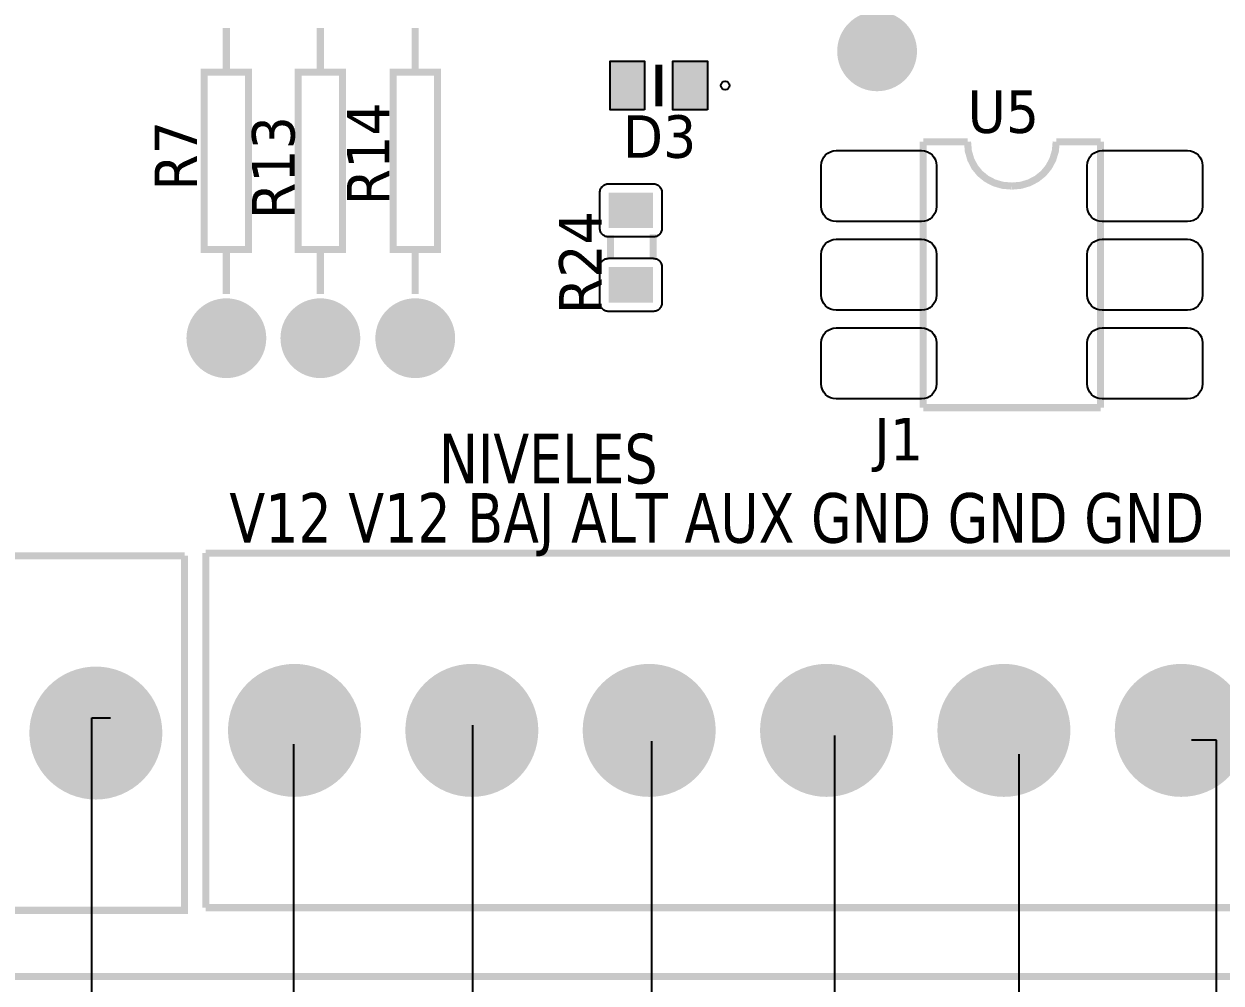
# Model space of a CAD drawing. Header units: millimetres. Extents: x 123.5 to 144.3, y 105.4 to 121.6.
# Drawn here: x 127.679 to 129.704, y 110.841 to 112.464 of the extents above; entities that cross this region are included whole.
import ezdxf

# ---------------------------------------------------------------- set-up
doc = ezdxf.new("R2010")
doc.units = ezdxf.units.MM
doc.layers.add('DESC', color=250, linetype='Continuous')
doc.layers.add('WIRES', color=7, linetype='Continuous')
doc.styles.get("Standard").update_dxf_attribs({"font": 'tahoma.ttf'})

# ---------------------------------------------------------------- blocks, each defined once
blk = doc.blocks.new('RPAD')
blk.add_trace([(-0.5, -0.5), (-0.5, 0.5), (0.5, -0.5), (0.5, 0.5)])
blk = doc.blocks.new('EPAD')
at = {"const_width": 0.5}
blk.add_lwpolyline([(-0.25, 0, 1), (0.25, 0, 1)], format="xyb", close=True, dxfattribs=at)
blk = doc.blocks.new('scrcard')
for points, const_width in [([(127.2227, 111.6804), (131.8004, 111.6804), (131.8004, 115.2792), (127.2227, 115.2792), (127.2227, 111.6804)], 0.008), ([(127.2227, 111.6804), (131.8004, 111.6804), (131.8004, 115.2792), (127.2227, 115.2792), (127.2227, 111.6804)], 0.008), ([(127.2227, 111.6804), (131.8004, 111.6804), (131.8004, 115.2792), (127.2227, 115.2792), (127.2227, 111.6804)], 0.008), ([(128.4444, 112.7505), (128.4444, 112.7005)], 0.008), ([(128.4444, 112.7505), (128.4444, 112.7005)], 0.008), ([(128.4444, 112.7505), (128.4444, 112.7005)], 0.008), ([(128.5504, 112.7505), (128.5504, 112.7005)], 0.008), ([(128.5504, 112.7505), (128.5504, 112.7005)], 0.008), ([(128.5504, 112.7505), (128.5504, 112.7005)], 0.008), ([(128.6574, 112.7505), (128.6574, 112.7005)], 0.008), ([(128.6574, 112.7505), (128.6574, 112.7005)], 0.008), ([(128.6574, 112.7505), (128.6574, 112.7005)], 0.008), ([(128.9321, 112.6619), (128.9321, 112.7091)], 0.00787), ([(128.9321, 112.6619), (128.9321, 112.7091)], 0.00787), ([(128.9321, 112.6619), (128.9321, 112.7091)], 0.00787), ([(128.4194, 112.5005), (128.4694, 112.5005), (128.4694, 112.7005), (128.4194, 112.7005), (128.4194, 112.5005)], 0.008), ([(128.4194, 112.5005), (128.4694, 112.5005), (128.4694, 112.7005), (128.4194, 112.7005), (128.4194, 112.5005)], 0.008), ([(128.4194, 112.5005), (128.4694, 112.5005), (128.4694, 112.7005), (128.4194, 112.7005), (128.4194, 112.5005)], 0.008), ([(128.5254, 112.5005), (128.5754, 112.5005), (128.5754, 112.7005), (128.5254, 112.7005), (128.5254, 112.5005)], 0.008), ([(128.5254, 112.5005), (128.5754, 112.5005), (128.5754, 112.7005), (128.5254, 112.7005), (128.5254, 112.5005)], 0.008), ([(128.5254, 112.5005), (128.5754, 112.5005), (128.5754, 112.7005), (128.5254, 112.7005), (128.5254, 112.5005)], 0.008), ([(128.6324, 112.5005), (128.6824, 112.5005), (128.6824, 112.7005), (128.6324, 112.7005), (128.6324, 112.5005)], 0.008), ([(128.6324, 112.5005), (128.6824, 112.5005), (128.6824, 112.7005), (128.6324, 112.7005), (128.6324, 112.5005)], 0.008), ([(128.6324, 112.5005), (128.6824, 112.5005), (128.6824, 112.7005), (128.6324, 112.7005), (128.6324, 112.5005)], 0.008), ([(129.2302, 112.6221), (129.2802, 112.6221)], 0.008), ([(129.2302, 112.6221), (129.2302, 112.3221)], 0.008), ([(129.2302, 112.6221), (129.2802, 112.6221)], 0.008), ([(129.2302, 112.6221), (129.2302, 112.3221)], 0.008), ([(129.2302, 112.6221), (129.2802, 112.6221)], 0.008), ([(129.2302, 112.6221), (129.2302, 112.3221)], 0.008), ([(129.3302, 112.5721), (129.3197, 112.573), (129.3101, 112.5758), (129.3016, 112.5803), (129.2943, 112.5862), (129.2883, 112.5935), (129.2839, 112.602), (129.2811, 112.6116), (129.2802, 112.6221)], 0.008), ([(129.3302, 112.5721), (129.3197, 112.573), (129.3101, 112.5758), (129.3016, 112.5803), (129.2943, 112.5862), (129.2883, 112.5935), (129.2839, 112.602), (129.2811, 112.6116), (129.2802, 112.6221)], 0.008), ([(129.3302, 112.5721), (129.3197, 112.573), (129.3101, 112.5758), (129.3016, 112.5803), (129.2943, 112.5862), (129.2883, 112.5935), (129.2839, 112.602), (129.2811, 112.6116), (129.2802, 112.6221)], 0.008), ([(129.3302, 112.5721), (129.3404, 112.573), (129.3498, 112.5758), (129.3583, 112.5803), (129.3657, 112.5862), (129.3717, 112.5935), (129.3763, 112.602), (129.3792, 112.6116), (129.3802, 112.6221)], 0.008), ([(129.3302, 112.5721), (129.3404, 112.573), (129.3498, 112.5758), (129.3583, 112.5803), (129.3657, 112.5862), (129.3717, 112.5935), (129.3763, 112.602), (129.3792, 112.6116), (129.3802, 112.6221)], 0.008), ([(129.3302, 112.5721), (129.3404, 112.573), (129.3498, 112.5758), (129.3583, 112.5803), (129.3657, 112.5862), (129.3717, 112.5935), (129.3763, 112.602), (129.3792, 112.6116), (129.3802, 112.6221)], 0.008), ([(129.3802, 112.6221), (129.4302, 112.6221)], 0.008), ([(129.3802, 112.6221), (129.4302, 112.6221)], 0.008), ([(129.3802, 112.6221), (129.4302, 112.6221)], 0.008), ([(129.4302, 112.6221), (129.4302, 112.3221)], 0.008), ([(129.4302, 112.6221), (129.4302, 112.3221)], 0.008), ([(129.4302, 112.6221), (129.4302, 112.3221)], 0.008), ([(128.8776, 112.4897), (128.8776, 112.5167)], 0.008), ([(128.8776, 112.4897), (128.8776, 112.5167)], 0.008), ([(128.8776, 112.4897), (128.8776, 112.5167)], 0.008), ([(128.9256, 112.4897), (128.9256, 112.5177)], 0.008), ([(128.9256, 112.4897), (128.9256, 112.5177)], 0.008), ([(128.9256, 112.4897), (128.9256, 112.5177)], 0.008), ([(128.4444, 112.5005), (128.4444, 112.4505)], 0.008), ([(128.4444, 112.5005), (128.4444, 112.4505)], 0.008), ([(128.4444, 112.5005), (128.4444, 112.4505)], 0.008), ([(128.5504, 112.5005), (128.5504, 112.4505)], 0.008), ([(128.5504, 112.5005), (128.5504, 112.4505)], 0.008), ([(128.5504, 112.5005), (128.5504, 112.4505)], 0.008), ([(128.6574, 112.5005), (128.6574, 112.4505)], 0.008), ([(128.6574, 112.5005), (128.6574, 112.4505)], 0.008), ([(128.6574, 112.5005), (128.6574, 112.4505)], 0.008), ([(129.2302, 112.3221), (129.4302, 112.3221)], 0.008), ([(129.2302, 112.3221), (129.4302, 112.3221)], 0.008), ([(129.2302, 112.3221), (129.4302, 112.3221)], 0.008), ([(128.3972, 112.1551), (128.3972, 111.7551), (127.5972, 111.7551)], 0.008), ([(127.5972, 112.1551), (128.3972, 112.1551)], 0.008), ([(128.3972, 112.1551), (128.3972, 111.7551), (127.5972, 111.7551)], 0.008), ([(127.5972, 112.1551), (128.3972, 112.1551)], 0.008), ([(128.3972, 112.1551), (128.3972, 111.7551), (127.5972, 111.7551)], 0.008), ([(127.5972, 112.1551), (128.3972, 112.1551)], 0.008), ([(128.4212, 112.1581), (128.4212, 111.7581)], 0.008), ([(130.0212, 112.1581), (130.0212, 111.7581), (128.4212, 111.7581)], 0.008), ([(128.4212, 112.1581), (130.0212, 112.1581)], 0.008), ([(128.4212, 112.1581), (128.4212, 111.7581)], 0.008), ([(130.0212, 112.1581), (130.0212, 111.7581), (128.4212, 111.7581)], 0.008), ([(128.4212, 112.1581), (130.0212, 112.1581)], 0.008), ([(128.4212, 112.1581), (128.4212, 111.7581)], 0.008), ([(130.0212, 112.1581), (130.0212, 111.7581), (128.4212, 111.7581)], 0.008), ([(128.4212, 112.1581), (130.0212, 112.1581)], 0.008)]:
    blk.add_lwpolyline(points, dxfattribs=dict(const_width=const_width))
for points in [[(128.9161, 112.658), (128.8771, 112.658), (128.8771, 112.713), (128.9161, 112.713), (128.9161, 112.658)], [(128.987, 112.658), (128.948, 112.658), (128.948, 112.713), (128.987, 112.713), (128.987, 112.658)], [(129.2452, 112.5951), (129.2452, 112.5491), (129.2448, 112.5456), (129.2439, 112.5424), (129.2423, 112.5395), (129.2402, 112.537), (129.2377, 112.5349), (129.2349, 112.5334), (129.2316, 112.5324), (129.2282, 112.5321), (129.1322, 112.5321), (129.1287, 112.5324), (129.1255, 112.5334), (129.1226, 112.5349), (129.1201, 112.537), (129.118, 112.5395), (129.1165, 112.5424), (129.1155, 112.5456), (129.1152, 112.5491), (129.1152, 112.5951), (129.1155, 112.5986), (129.1165, 112.6018), (129.118, 112.6047), (129.1201, 112.6072), (129.1226, 112.6092), (129.1255, 112.6108), (129.1287, 112.6117), (129.1322, 112.6121), (129.2282, 112.6121), (129.2316, 112.6117), (129.2349, 112.6108), (129.2377, 112.6092), (129.2402, 112.6072), (129.2423, 112.6047), (129.2439, 112.6018), (129.2448, 112.5986), (129.2452, 112.5951)], [(129.5452, 112.5951), (129.5452, 112.5491), (129.5448, 112.5456), (129.5439, 112.5424), (129.5423, 112.5395), (129.5402, 112.537), (129.5377, 112.5349), (129.5349, 112.5334), (129.5316, 112.5324), (129.5282, 112.5321), (129.4322, 112.5321), (129.4287, 112.5324), (129.4255, 112.5334), (129.4226, 112.5349), (129.4201, 112.537), (129.418, 112.5395), (129.4165, 112.5424), (129.4155, 112.5456), (129.4152, 112.5491), (129.4152, 112.5951), (129.4155, 112.5986), (129.4165, 112.6018), (129.418, 112.6047), (129.4201, 112.6072), (129.4226, 112.6092), (129.4255, 112.6108), (129.4287, 112.6117), (129.4322, 112.6121), (129.5282, 112.6121), (129.5316, 112.6117), (129.5349, 112.6108), (129.5377, 112.6092), (129.5402, 112.6072), (129.5423, 112.6047), (129.5439, 112.6018), (129.5448, 112.5986), (129.5452, 112.5951)], [(128.8656, 112.5247), (128.8656, 112.5647), (128.8656, 112.5657), (128.8658, 112.5667), (128.866, 112.5677), (128.8664, 112.5686), (128.8668, 112.5695), (128.8673, 112.5703), (128.8678, 112.5711), (128.8685, 112.5718), (128.8692, 112.5724), (128.8699, 112.573), (128.8708, 112.5735), (128.8716, 112.5739), (128.8726, 112.5742), (128.8735, 112.5745), (128.8745, 112.5746), (128.8756, 112.5747), (128.9256, 112.5747), (128.9266, 112.5746), (128.9276, 112.5745), (128.9286, 112.5742), (128.9295, 112.5739), (128.9304, 112.5735), (128.9312, 112.573), (128.932, 112.5724), (128.9327, 112.5718), (128.9333, 112.5711), (128.9339, 112.5703), (128.9344, 112.5695), (128.9348, 112.5686), (128.9351, 112.5677), (128.9354, 112.5667), (128.9355, 112.5657), (128.9356, 112.5647), (128.9356, 112.5247), (128.9355, 112.5236), (128.9354, 112.5226), (128.9351, 112.5216), (128.9348, 112.5207), (128.9344, 112.5198), (128.9339, 112.519), (128.9333, 112.5183), (128.9327, 112.5175), (128.932, 112.5169), (128.9312, 112.5163), (128.9304, 112.5158), (128.9295, 112.5154), (128.9286, 112.5151), (128.9276, 112.5149), (128.9266, 112.5147), (128.9256, 112.5147), (128.8756, 112.5147), (128.8745, 112.5147), (128.8735, 112.5149), (128.8726, 112.5151), (128.8716, 112.5154), (128.8708, 112.5158), (128.8699, 112.5163), (128.8692, 112.5169), (128.8685, 112.5175), (128.8678, 112.5183), (128.8673, 112.519), (128.8668, 112.5198), (128.8664, 112.5207), (128.866, 112.5216), (128.8658, 112.5226), (128.8656, 112.5236), (128.8656, 112.5247)], [(129.2452, 112.4951), (129.2452, 112.4491), (129.2448, 112.4456), (129.2439, 112.4424), (129.2423, 112.4395), (129.2402, 112.437), (129.2377, 112.4349), (129.2349, 112.4334), (129.2316, 112.4324), (129.2282, 112.4321), (129.1322, 112.4321), (129.1287, 112.4324), (129.1255, 112.4334), (129.1226, 112.4349), (129.1201, 112.437), (129.118, 112.4395), (129.1165, 112.4424), (129.1155, 112.4456), (129.1152, 112.4491), (129.1152, 112.4951), (129.1155, 112.4986), (129.1165, 112.5018), (129.118, 112.5047), (129.1201, 112.5072), (129.1226, 112.5092), (129.1255, 112.5108), (129.1287, 112.5117), (129.1322, 112.5121), (129.2282, 112.5121), (129.2316, 112.5117), (129.2349, 112.5108), (129.2377, 112.5092), (129.2402, 112.5072), (129.2423, 112.5047), (129.2439, 112.5018), (129.2448, 112.4986), (129.2452, 112.4951)], [(129.5452, 112.4951), (129.5452, 112.4491), (129.5448, 112.4456), (129.5439, 112.4424), (129.5423, 112.4395), (129.5402, 112.437), (129.5377, 112.4349), (129.5349, 112.4334), (129.5316, 112.4324), (129.5282, 112.4321), (129.4322, 112.4321), (129.4287, 112.4324), (129.4255, 112.4334), (129.4226, 112.4349), (129.4201, 112.437), (129.418, 112.4395), (129.4165, 112.4424), (129.4155, 112.4456), (129.4152, 112.4491), (129.4152, 112.4951), (129.4155, 112.4986), (129.4165, 112.5018), (129.418, 112.5047), (129.4201, 112.5072), (129.4226, 112.5092), (129.4255, 112.5108), (129.4287, 112.5117), (129.4322, 112.5121), (129.5282, 112.5121), (129.5316, 112.5117), (129.5349, 112.5108), (129.5377, 112.5092), (129.5402, 112.5072), (129.5423, 112.5047), (129.5439, 112.5018), (129.5448, 112.4986), (129.5452, 112.4951)], [(128.8656, 112.4407), (128.8656, 112.4807), (128.8656, 112.4817), (128.8658, 112.4827), (128.866, 112.4837), (128.8664, 112.4846), (128.8668, 112.4855), (128.8673, 112.4863), (128.8678, 112.4871), (128.8685, 112.4878), (128.8692, 112.4884), (128.8699, 112.489), (128.8708, 112.4895), (128.8716, 112.4899), (128.8726, 112.4902), (128.8735, 112.4905), (128.8745, 112.4906), (128.8756, 112.4907), (128.9256, 112.4907), (128.9266, 112.4906), (128.9276, 112.4905), (128.9286, 112.4902), (128.9295, 112.4899), (128.9304, 112.4895), (128.9312, 112.489), (128.932, 112.4884), (128.9327, 112.4878), (128.9333, 112.4871), (128.9339, 112.4863), (128.9344, 112.4855), (128.9348, 112.4846), (128.9351, 112.4837), (128.9354, 112.4827), (128.9355, 112.4817), (128.9356, 112.4807), (128.9356, 112.4407), (128.9355, 112.4396), (128.9354, 112.4386), (128.9351, 112.4376), (128.9348, 112.4367), (128.9344, 112.4358), (128.9339, 112.435), (128.9333, 112.4343), (128.9327, 112.4335), (128.932, 112.4329), (128.9312, 112.4323), (128.9304, 112.4318), (128.9295, 112.4314), (128.9286, 112.4311), (128.9276, 112.4309), (128.9266, 112.4307), (128.9256, 112.4307), (128.8756, 112.4307), (128.8745, 112.4307), (128.8735, 112.4309), (128.8726, 112.4311), (128.8716, 112.4314), (128.8708, 112.4318), (128.8699, 112.4323), (128.8692, 112.4329), (128.8685, 112.4335), (128.8678, 112.4343), (128.8673, 112.435), (128.8668, 112.4358), (128.8664, 112.4367), (128.866, 112.4376), (128.8658, 112.4386), (128.8656, 112.4396), (128.8656, 112.4407)], [(129.2452, 112.3951), (129.2452, 112.3491), (129.2448, 112.3456), (129.2439, 112.3424), (129.2423, 112.3395), (129.2402, 112.337), (129.2377, 112.3349), (129.2349, 112.3334), (129.2316, 112.3324), (129.2282, 112.3321), (129.1322, 112.3321), (129.1287, 112.3324), (129.1255, 112.3334), (129.1226, 112.3349), (129.1201, 112.337), (129.118, 112.3395), (129.1165, 112.3424), (129.1155, 112.3456), (129.1152, 112.3491), (129.1152, 112.3951), (129.1155, 112.3986), (129.1165, 112.4018), (129.118, 112.4047), (129.1201, 112.4072), (129.1226, 112.4092), (129.1255, 112.4108), (129.1287, 112.4117), (129.1322, 112.4121), (129.2282, 112.4121), (129.2316, 112.4117), (129.2349, 112.4108), (129.2377, 112.4092), (129.2402, 112.4072), (129.2423, 112.4047), (129.2439, 112.4018), (129.2448, 112.3986), (129.2452, 112.3951)], [(129.5452, 112.3951), (129.5452, 112.3491), (129.5448, 112.3456), (129.5439, 112.3424), (129.5423, 112.3395), (129.5402, 112.337), (129.5377, 112.3349), (129.5349, 112.3334), (129.5316, 112.3324), (129.5282, 112.3321), (129.4322, 112.3321), (129.4287, 112.3324), (129.4255, 112.3334), (129.4226, 112.3349), (129.4201, 112.337), (129.418, 112.3395), (129.4165, 112.3424), (129.4155, 112.3456), (129.4152, 112.3491), (129.4152, 112.3951), (129.4155, 112.3986), (129.4165, 112.4018), (129.418, 112.4047), (129.4201, 112.4072), (129.4226, 112.4092), (129.4255, 112.4108), (129.4287, 112.4117), (129.4322, 112.4121), (129.5282, 112.4121), (129.5316, 112.4117), (129.5349, 112.4108), (129.5377, 112.4092), (129.5402, 112.4072), (129.5423, 112.4047), (129.5439, 112.4018), (129.5448, 112.3986), (129.5452, 112.3951)]]:
    blk.add_lwpolyline(points, close=True)
blk.add_circle((129.0069, 112.6855), 0.00492)
blk.add_circle((129.0069, 112.6855), 0.00492)
blk.add_circle((129.0069, 112.6855), 0.00492)
for p, xscale, yscale in [((129.1782, 112.7241), 0.09, 0.09), ((128.4444, 112.4005), 0.09, 0.09), ((128.5504, 112.4005), 0.09, 0.09), ((128.6574, 112.4005), 0.09, 0.09), ((128.5212, 111.9581), 0.15, 0.15), ((128.7212, 111.9581), 0.15, 0.15), ((128.9212, 111.9581), 0.15, 0.15), ((129.1212, 111.9581), 0.15, 0.15), ((129.3212, 111.9581), 0.15, 0.15), ((129.5212, 111.9581), 0.15, 0.15), ((128.2972, 111.9551), 0.15, 0.15)]:
    blk.add_blockref('EPAD', p, dxfattribs=dict(xscale=xscale, yscale=yscale))
for p, xscale, yscale, rotation in [((128.8966, 112.6855), 0.039, 0.055, 180), ((128.9675, 112.6855), 0.039, 0.055, 180), ((128.9006, 112.5447), 0.04, 0.05, 90), ((128.9006, 112.4607), 0.04, 0.05, 90)]:
    blk.add_blockref('RPAD', p, dxfattribs=dict(xscale=xscale, yscale=yscale, rotation=rotation))
for s, height, width, p in [('U5', 0.048, 1.041667, (129.2802, 112.6321)), ('U5', 0.048, 1.041667, (129.2802, 112.6321)), ('U5', 0.048, 1.041667, (129.2802, 112.6321)), ('D3', 0.048, 1.041667, (128.8914, 112.604)), ('D3', 0.048, 1.041667, (128.8914, 112.604)), ('D3', 0.048, 1.041667, (128.8914, 112.604)), ('J1', 0.048, 1.041667, (129.1751, 112.2626)), ('J1', 0.048, 1.041667, (129.1751, 112.2626)), ('J1', 0.048, 1.041667, (129.1751, 112.2626)), ('NIVELES', 0.056, 0.892857, (128.684, 112.2367)), ('NIVELES', 0.056, 0.892857, (128.684, 112.2367)), ('NIVELES', 0.056, 0.892857, (128.684, 112.2367)), ('V12 V12 BAJ ALT AUX GND GND GND', 0.056, 0.892857, (128.4478, 112.1698)), ('V12 V12 BAJ ALT AUX GND GND GND', 0.056, 0.892857, (128.4478, 112.1698)), ('V12 V12 BAJ ALT AUX GND GND GND', 0.056, 0.892857, (128.4478, 112.1698))]:
    blk.add_text(s, height=height, dxfattribs=dict(width=width)).set_placement(p)
at = {"width": 1.041667}
for s, p in [('R14', (128.6283, 112.5505)), ('R14', (128.6283, 112.5505)), ('R14', (128.6283, 112.5505)), ('R7', (128.4114, 112.567)), ('R7', (128.4114, 112.567)), ('R7', (128.4114, 112.567)), ('R13', (128.5213, 112.535)), ('R13', (128.5213, 112.535)), ('R13', (128.5213, 112.535)), ('R24', (128.8676, 112.4277)), ('R24', (128.8676, 112.4277)), ('R24', (128.8676, 112.4277))]:
    blk.add_text(s, height=0.048, rotation=90, dxfattribs=at).set_placement(p)

msp = doc.modelspace()

# ---------------------------------------------------------------- linework, layer by layer
at = {"layer": 'WIRES'}
for p, q in [((127.7942, 110.3736), (127.7942, 111.2893)), ((127.7942, 111.2893), (127.826, 111.2893)), ((128.4388, 110.4272), (128.4388, 111.2772)), ((128.7412, 110.6831), (128.7412, 111.25)), ((129.0509, 110.4272), (129.0509, 111.2594)), ((129.6967, 111.2517), (129.6542, 111.2517)), ((129.6967, 110.3772), (129.6967, 111.2517)), ((128.1352, 111.2447), (128.1352, 109.7737)), ((129.3624, 111.2282), (129.3624, 110.5735))]:
    msp.add_line(p, q, dxfattribs=at)

# ---------------------------------------------------------------- block references
at = {"layer": 'DESC', "xscale": 1.5, "yscale": 1.5, "zscale": 1.5}
msp.add_blockref('scrcard', (-64.6448, -56.6689), dxfattribs=at)

doc.saveas('drawing.dxf')
